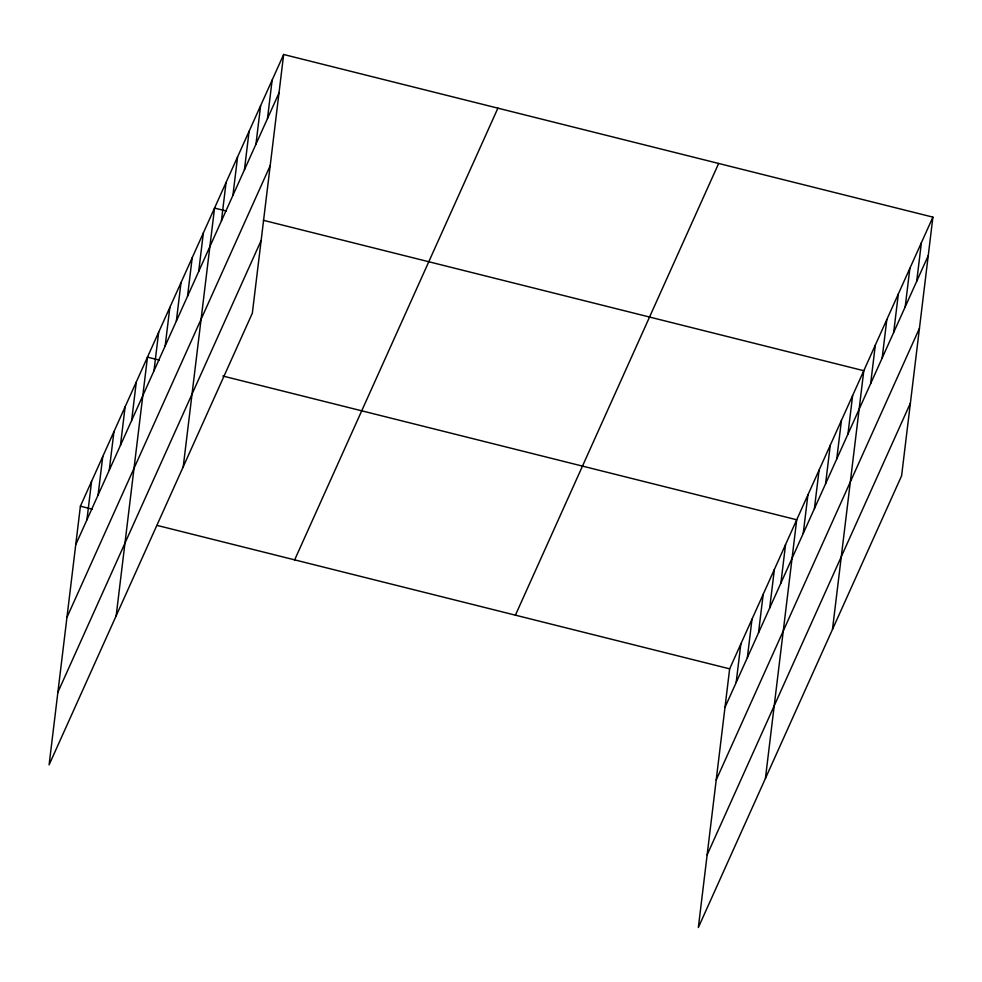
<?xml version="1.0" encoding="UTF-8"?>
<svg xmlns="http://www.w3.org/2000/svg" width="982" height="982" viewBox="0 0 982 982"><rect width="100%" height="100%" fill="white"/><g stroke="black" fill="none" stroke-linecap="round" stroke-linejoin="round"><path stroke-width="1.47" d="M283.651 54.489L80.401 506.196L49.1 764.868L252.349 313.16L283.651 54.489L932.9 217.132L901.599 475.804L698.349 927.511L729.651 668.84L932.9 217.132M86.919 519.871L91.584 481.352M98.102 495.026L102.754 456.52M109.272 470.182L113.937 431.675M120.455 445.337L125.119 406.83M131.637 420.492L136.302 381.986M116.171 615.8L147.472 357.141L159.293 360.099M153.99 370.803L158.654 332.297M165.172 345.971L169.837 307.452M176.355 321.126L181.007 282.607M187.525 296.282L192.19 257.763M198.708 271.437L203.372 232.918M183.241 466.745L214.542 208.074L226.363 211.032M221.404 220.987L226.069 182.48M232.918 195.393L237.583 156.875M244.432 169.8L249.097 131.281M255.958 144.194L260.611 105.688M267.472 118.601L272.137 80.082M736.169 682.515L740.833 643.996M747.351 657.67L752.003 619.151M758.521 632.825L763.186 594.306M769.704 607.981L774.368 569.462M780.886 583.136L785.551 544.617M765.42 778.444L796.721 519.773L222.828 376.02M803.239 533.447L807.904 494.928M814.422 508.602L819.086 470.083M825.604 483.758L830.256 445.239M836.774 458.913L841.439 420.394M847.957 434.069L852.622 395.55M832.491 629.376L863.792 370.717L263.311 220.287M870.653 383.631L875.318 345.112M882.167 358.037L886.832 319.518M893.681 332.432L898.346 293.925M905.208 306.838L909.86 268.319M916.722 281.245L921.386 242.726M75.737 544.715L278.986 93.008M66.948 617.371L270.197 165.651M57.889 692.224L261.138 240.504M294.649 559.875L497.899 108.155M515.403 615.174L718.652 163.454M724.986 707.359L928.236 255.651M716.197 780.003L919.447 328.295M707.138 854.856L910.388 403.148M80.401 506.196L92.222 509.167M157.243 525.444L729.651 668.84"/></g></svg>
